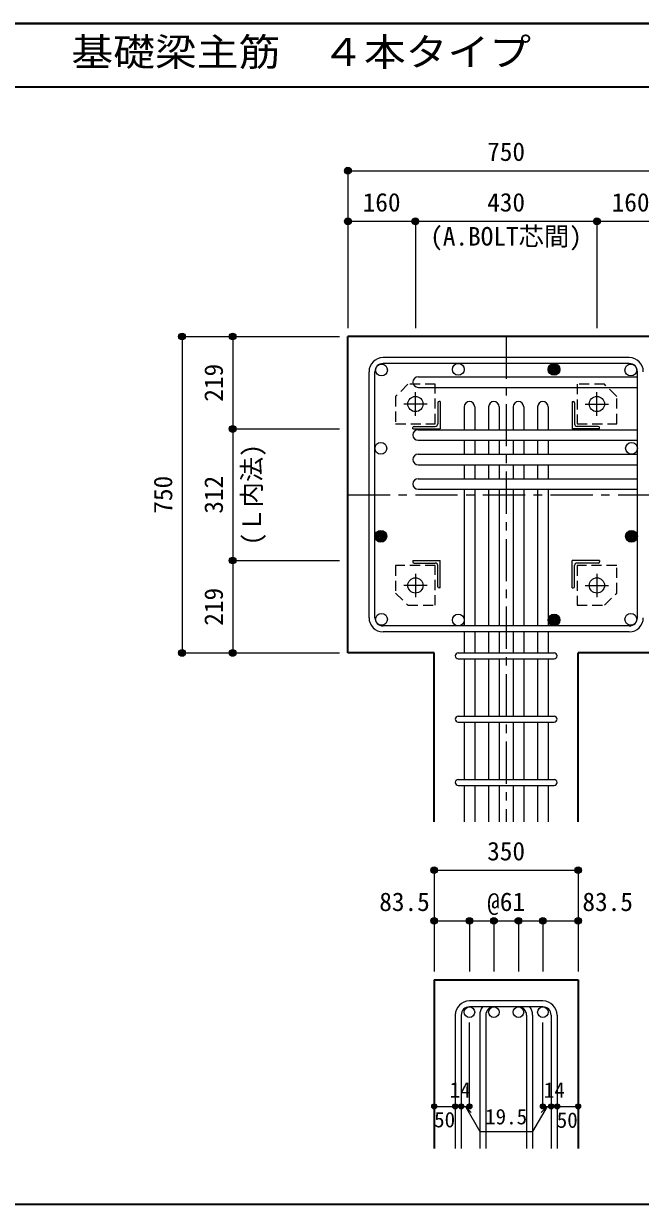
# Model space of a CAD drawing. Units: millimetres at full size, sheet at 1:20. Extents: x -3982 to 3969, y -2797 to 2801.
# Drawn here: x -665 to 796, y 2 to 2801 of the extents above; entities that cross this region are included whole.
import ezdxf
from ezdxf.enums import TextEntityAlignment as Align

# ---------------------------------------------------------------- set-up
doc = ezdxf.new("R2010")
doc.units = ezdxf.units.MM
doc.header["$LTSCALE"] = 20
doc.header["$PDMODE"] = 32
doc.header["$PDSIZE"] = 12
doc.linetypes.add('CHAIN1', pattern=[8, 5, -1, 1, -1])
doc.linetypes.add('DASHED1', pattern=[1.8, 1.2, -0.6])
for name, color, linetype, lineweight in [('6-1_躯体線', 2, 'Continuous', 35), ('6-2_A.Bolt_', 4, 'Continuous', 9), ('6-3_柱型主筋', 4, 'Continuous', 9), ('6-4_フープ', 7, 'Continuous', 18), ('6-5_梁主筋', 7, 'Continuous', 18), ('6-6_S.T.P.', 7, 'Continuous', 18), ('6-7_文字', 7, 'Continuous', 18), ('6-9', 4, 'DASHED1', 9), ('6-D_寸法', 4, 'Continuous', 9), ('F-0_枠', 6, 'Continuous', 40)]:
    doc.layers.add(name, color=color, linetype=linetype, lineweight=lineweight)
doc.styles.add('ＭＳ ゴシック', font='')
doc.styles.get('ＭＳ ゴシック').set_extended_font_data('MS Gothic')

msp = doc.modelspace()

# ---------------------------------------------------------------- linework, layer by layer
at = {"layer": '6-1_躯体線'}
for p, q in [((1253.29, 2059.12), (103.29, 2059.12)), ((103.29, 1309.12), (103.29, 2059.12)), ((307.79, 1309.12), (103.29, 1309.12)), ((307.79, 909.12), (307.79, 1309.12)), ((853.29, 1309.12), (648.79, 1309.12)), ((648.79, 909.12), (648.79, 1309.12)), ((307.79, 534.12), (307.79, 134.12)), ((307.79, 534.12), (648.79, 534.12)), ((648.79, 534.12), (648.79, 134.12))]:
    msp.add_line(p, q, dxfattribs=at)
at = {"layer": '6-2_A.Bolt_', "linetype": 'CHAIN1'}
for p, q in [((263.29, 1871.42), (263.29, 1926.92)), ((693.29, 1871.42), (693.29, 1926.92)), ((290.99, 1899.12), (235.49, 1899.12)), ((665.59, 1899.12), (721.09, 1899.12)), ((263.29, 1496.82), (263.29, 1441.32)), ((693.29, 1496.82), (693.29, 1441.32)), ((290.99, 1469.12), (235.49, 1469.12)), ((665.59, 1469.12), (721.09, 1469.12))]:
    msp.add_line(p, q, dxfattribs=at)
at = {"layer": '6-2_A.Bolt_'}
for p, q in [((322.29, 1905.12), (319.29, 1905.12)), ((322.29, 1905.12), (322.29, 1840.12)), ((634.29, 1905.12), (634.29, 1840.12)), ((634.29, 1905.12), (637.29, 1905.12)), ((316.29, 1902.12), (316.29, 1852.13)), ((640.29, 1902.12), (640.29, 1852.12)), ((257.29, 1840.12), (257.29, 1843.12)), ((257.29, 1840.12), (322.29, 1840.12)), ((260.29, 1846.12), (310.29, 1846.12)), ((699.29, 1840.12), (634.29, 1840.12)), ((696.29, 1846.12), (646.29, 1846.12)), ((699.29, 1840.12), (699.29, 1843.12)), ((257.29, 1528.12), (257.29, 1525.13)), ((257.29, 1528.12), (322.29, 1528.12)), ((260.29, 1522.13), (310.29, 1522.13)), ((316.29, 1466.12), (316.29, 1516.12)), ((322.29, 1463.12), (322.29, 1528.12)), ((699.29, 1528.12), (634.29, 1528.12)), ((634.29, 1463.12), (634.29, 1528.12)), ((640.29, 1466.12), (640.29, 1516.12)), ((696.29, 1522.12), (646.29, 1522.12)), ((699.29, 1528.12), (699.29, 1525.13)), ((322.29, 1463.12), (319.29, 1463.12)), ((634.29, 1463.12), (637.29, 1463.12))]:
    msp.add_line(p, q, dxfattribs=at)
at = {"layer": '6-2_A.Bolt_', "color": 3, "lineweight": 25}
for centre in [(263.29, 1899.12), (693.29, 1899.12), (263.29, 1469.12), (693.29, 1469.12)]:
    msp.add_circle(centre, 18, dxfattribs=at)
at = {"layer": '6-2_A.Bolt_'}
for centre, radius, start, end in [((319.29, 1902.12), 3, 90, 180), ((637.29, 1902.12), 3, 0, 90), ((310.29, 1852.13), 6, 270, 0), ((646.29, 1852.12), 6, 180, 270), ((260.29, 1843.12), 3, 90, 180), ((696.29, 1843.12), 3, 0, 90), ((260.29, 1525.13), 3, 180, 270), ((310.29, 1516.12), 6, 0, 90), ((646.29, 1516.12), 6, 90, 180), ((696.29, 1525.13), 3, 270, 0), ((319.29, 1466.12), 3, 180, 270), ((637.29, 1466.12), 3, 270, 0)]:
    msp.add_arc(centre, radius, start, end, dxfattribs=at)
at = {"layer": '6-3_柱型主筋', "color": 3, "lineweight": 25}
for centre in [(182.9, 1979.51), (364.79, 1981.12), (773.68, 1979.51), (181.29, 1794.12), (775.29, 1794.12), (182.9, 1388.74), (364.79, 1387.12), (773.68, 1388.74)]:
    msp.add_circle(centre, 14, dxfattribs=at)
at = {"layer": '6-3_柱型主筋'}
for centre, radius in [((591.79, 1981.12), 14), ((591.79, 1981.12), 12.5), ((591.79, 1981.12), 11), ((591.79, 1981.12), 9.5), ((591.79, 1981.12), 8), ((591.79, 1981.12), 6.5), ((591.79, 1981.12), 5), ((591.79, 1981.12), 3.5), ((591.79, 1981.12), 2), ((591.79, 1981.12), 0.5), ((181.29, 1585.66), 14), ((181.29, 1585.66), 12.5), ((181.29, 1585.66), 11), ((775.29, 1585.66), 14), ((775.29, 1585.66), 12.5), ((775.29, 1585.66), 11), ((181.29, 1585.66), 9.5), ((181.29, 1585.66), 8), ((181.29, 1585.66), 6.5), ((181.29, 1585.66), 5), ((181.29, 1585.66), 3.5), ((181.29, 1585.66), 2), ((181.29, 1585.66), 0.5), ((775.29, 1585.66), 9.5), ((775.29, 1585.66), 8), ((775.29, 1585.66), 6.5), ((775.29, 1585.66), 5), ((775.29, 1585.66), 3.5), ((775.29, 1585.66), 2), ((775.29, 1585.66), 0.5), ((591.79, 1387.12), 14), ((591.79, 1387.12), 12.5), ((591.79, 1387.12), 11), ((591.79, 1387.12), 9.5), ((591.79, 1387.12), 8), ((591.79, 1387.12), 6.5), ((591.79, 1387.12), 5), ((591.79, 1387.12), 3.5), ((591.79, 1387.12), 2), ((591.79, 1387.12), 0.5)]:
    msp.add_circle(centre, radius, dxfattribs=at)
at = {"layer": '6-4_フープ'}
for p, q in [((769.79, 2009.12), (186.79, 2009.12)), ((769.79, 1995.12), (186.79, 1995.12)), ((153.29, 1392.62), (153.29, 1975.62)), ((167.29, 1392.62), (167.29, 1975.62)), ((789.29, 1392.62), (789.29, 1975.62)), ((769.79, 1373.12), (186.79, 1373.12)), ((769.79, 1359.12), (186.79, 1359.12))]:
    msp.add_line(p, q, dxfattribs=at)
for centre, radius, start, end in [((186.79, 1975.62), 33.5, 90, 180), ((186.79, 1975.62), 19.5, 90, 180), ((769.79, 1975.62), 33.5, 0, 90), ((769.79, 1975.62), 19.5, 0, 90), ((186.79, 1392.62), 33.5, 180, 270), ((186.79, 1392.62), 19.5, 180, 270), ((769.79, 1392.62), 33.5, 270, 0), ((769.79, 1392.62), 19.5, 270, 0)]:
    msp.add_arc(centre, radius, start, end, dxfattribs=at)
at = {"layer": '6-5_梁主筋'}
for p, q in [((269.79, 1963.51), (789.29, 1963.51)), ((269.79, 1938.51), (789.29, 1938.51)), ((378.79, 1892.62), (378.79, 1838.12)), ((403.79, 1892.62), (403.79, 1838.12)), ((436.79, 1892.62), (436.79, 1838.12)), ((461.79, 1892.62), (461.79, 1838.12)), ((494.79, 1892.62), (494.79, 1838.12)), ((519.79, 1892.62), (519.79, 1838.12)), ((552.79, 1892.62), (552.79, 1838.12)), ((577.79, 1892.62), (577.79, 1838.12)), ((269.79, 1838.12), (789.29, 1838.12)), ((269.79, 1813.12), (789.29, 1813.12)), ((378.79, 1813.12), (378.79, 1780.12)), ((403.79, 1813.12), (403.79, 1780.12)), ((436.79, 1813.12), (436.79, 1780.12)), ((461.79, 1813.12), (461.79, 1780.12)), ((494.79, 1813.12), (494.79, 1780.12)), ((519.79, 1813.12), (519.79, 1780.12)), ((552.79, 1813.12), (552.79, 1780.12)), ((577.79, 1813.12), (577.79, 1780.12)), ((269.79, 1780.12), (789.29, 1780.12)), ((269.79, 1755.12), (789.29, 1755.12)), ((378.79, 1755.12), (378.79, 1722.12)), ((403.79, 1755.12), (403.79, 1722.12)), ((436.79, 1755.12), (436.79, 1722.12)), ((461.79, 1755.12), (461.79, 1722.12)), ((494.79, 1755.12), (494.79, 1722.12)), ((519.79, 1755.12), (519.79, 1722.12)), ((552.79, 1755.12), (552.79, 1722.12)), ((577.79, 1755.12), (577.79, 1722.12)), ((269.79, 1722.12), (789.29, 1722.12)), ((269.79, 1697.12), (789.29, 1697.12)), ((378.79, 1697.12), (378.79, 1373.12)), ((403.79, 1697.12), (403.79, 1373.12)), ((436.79, 1697.12), (436.79, 1373.12)), ((461.79, 1697.12), (461.79, 1373.12)), ((494.79, 1697.12), (494.79, 1373.12)), ((519.79, 1697.12), (519.79, 1373.12)), ((552.79, 1697.12), (552.79, 1373.12)), ((577.79, 1697.12), (577.79, 1373.12)), ((378.79, 1359.12), (378.79, 1309.12)), ((403.79, 1359.12), (403.79, 1309.12)), ((436.79, 1359.12), (436.79, 1309.12)), ((461.79, 1359.12), (461.79, 1309.12)), ((494.79, 1359.12), (494.79, 1309.12)), ((519.79, 1359.12), (519.79, 1309.12)), ((552.79, 1359.12), (552.79, 1309.12)), ((577.79, 1359.12), (577.79, 1309.12)), ((378.79, 1295.12), (378.79, 1159.12)), ((403.79, 1295.12), (403.79, 1159.12)), ((436.79, 1295.12), (436.79, 1159.12)), ((461.79, 1295.12), (461.79, 1159.12)), ((494.79, 1295.12), (494.79, 1159.12)), ((519.79, 1295.12), (519.79, 1159.12)), ((552.79, 1295.12), (552.79, 1159.12)), ((577.79, 1295.12), (577.79, 1159.12)), ((378.79, 1145.12), (378.79, 1009.12)), ((403.79, 1145.12), (403.79, 1009.12)), ((436.79, 1145.12), (436.79, 1009.12)), ((461.79, 1145.12), (461.79, 1009.12)), ((494.79, 1145.12), (494.79, 1009.12)), ((519.79, 1145.12), (519.79, 1009.12)), ((552.79, 1145.12), (552.79, 1009.12)), ((577.79, 1145.12), (577.79, 1009.12)), ((378.79, 995.12), (378.79, 909.12)), ((403.79, 995.12), (403.79, 909.12)), ((436.79, 995.12), (436.79, 909.12)), ((461.79, 995.12), (461.79, 909.12)), ((494.79, 995.12), (494.79, 909.12)), ((519.79, 995.12), (519.79, 909.12)), ((552.79, 995.12), (552.79, 909.12)), ((577.79, 995.12), (577.79, 909.12))]:
    msp.add_line(p, q, dxfattribs=at)
at = {"layer": '6-5_梁主筋', "color": 3, "lineweight": 25}
for centre in [(391.29, 457.62), (449.29, 457.62), (507.29, 457.62), (565.29, 457.62)]:
    msp.add_circle(centre, 12.5, dxfattribs=at)
at = {"layer": '6-5_梁主筋'}
for centre, start, end in [((269.79, 1951.01), 90, 180), ((269.79, 1951.01), 180, 270), ((391.29, 1892.62), 90, 180), ((391.29, 1892.62), 0, 90), ((449.29, 1892.62), 90, 180), ((449.29, 1892.62), 0, 90), ((507.29, 1892.62), 90, 180), ((507.29, 1892.62), 0, 90), ((565.29, 1892.62), 90, 180), ((565.29, 1892.62), 0, 90), ((269.79, 1825.62), 90, 180), ((269.79, 1825.62), 180, 270), ((269.79, 1767.62), 90, 180), ((269.79, 1767.62), 180, 270), ((269.79, 1709.62), 90, 180), ((269.79, 1709.62), 180, 270)]:
    msp.add_arc(centre, 12.5, start, end, dxfattribs=at)
at = {"layer": '6-6_S.T.P.'}
for p, q in [((364.79, 1309.12), (591.79, 1309.12)), ((364.79, 1295.12), (591.79, 1295.12)), ((364.79, 1159.12), (591.79, 1159.12)), ((364.79, 1145.12), (591.79, 1145.12)), ((364.79, 1009.12), (591.79, 1009.12)), ((364.79, 995.12), (591.79, 995.12)), ((565.29, 484.12), (391.29, 484.12)), ((357.79, 450.62), (357.79, 134.12)), ((371.79, 450.62), (371.79, 134.12)), ((565.29, 470.12), (391.29, 470.12)), ((415.79, 450.62), (415.79, 134.12)), ((429.79, 450.62), (429.79, 134.12)), ((526.79, 450.62), (526.79, 134.12)), ((540.79, 450.62), (540.79, 134.12)), ((584.79, 450.62), (584.79, 134.12)), ((598.79, 450.62), (598.79, 134.12))]:
    msp.add_line(p, q, dxfattribs=at)
for centre, radius, start, end in [((364.79, 1302.12), 7, 90, 270), ((364.79, 1302.12), 7, 90, 270), ((364.79, 1302.12), 7, 90, 270), ((364.79, 1302.12), 7, 90, 270), ((591.79, 1302.12), 7, 270, 90), ((591.79, 1302.12), 7, 270, 90), ((591.79, 1302.12), 7, 270, 90), ((591.79, 1302.12), 7, 270, 90), ((364.79, 1152.12), 7, 90, 270), ((591.79, 1152.12), 7, 270, 90), ((364.79, 1002.12), 7, 90, 270), ((591.79, 1002.12), 7, 270, 90), ((391.29, 450.62), 33.5, 90, 180), ((565.29, 450.62), 33.5, 0, 90), ((391.29, 450.62), 19.5, 90, 180), ((449.29, 450.62), 33.5, 144.40235, 180), ((449.29, 450.62), 19.5, 90, 180), ((507.29, 450.62), 19.5, 0, 90), ((507.29, 450.62), 33.5, 0, 35.59765), ((565.29, 450.62), 19.5, 0, 90)]:
    msp.add_arc(centre, radius, start, end, dxfattribs=at)
at = {"layer": '6-9'}
for points in [[(310.29, 1852.13), (310.29, 1946.12), (245.29, 1946.12), (216.29, 1917.12), (216.29, 1852.13)], [(646.29, 1852.12), (740.29, 1852.12), (740.29, 1917.12), (711.29, 1946.12), (646.29, 1946.12)], [(310.29, 1516.12), (216.29, 1516.12), (216.29, 1451.12), (245.29, 1422.12), (310.29, 1422.12)], [(646.29, 1516.12), (646.29, 1422.12), (711.29, 1422.12), (740.29, 1451.12), (740.29, 1516.12)]]:
    msp.add_lwpolyline(points, close=True, dxfattribs=at)
at = {"layer": '6-D_寸法'}
for p, q in [((103.29, 2452.15), (853.29, 2452.15)), ((103.29, 2332.15), (263.29, 2332.15)), ((263.29, 2332.15), (263.29, 2079.12)), ((263.29, 2332.15), (693.29, 2332.15)), ((693.29, 2332.15), (693.29, 2079.12)), ((693.29, 2332.15), (853.29, 2332.15)), ((-289.74, 2059.12), (-169.74, 2059.12)), ((-289.74, 2059.12), (-289.74, 1309.12)), ((-169.74, 2059.12), (83.29, 2059.12)), ((-169.74, 2059.12), (-169.74, 1840.12)), ((-169.74, 1840.12), (83.29, 1840.12)), ((-169.74, 1840.12), (-169.74, 1528.12)), ((-169.74, 1528.12), (83.29, 1528.12)), ((-169.74, 1528.12), (-169.74, 1309.12)), ((307.79, 794.12), (648.79, 794.12)), ((648.79, 794.12), (648.79, 674.12)), ((307.79, 674.12), (307.79, 554.12)), ((391.29, 674.12), (391.29, 554.12)), ((449.29, 674.12), (449.29, 554.12)), ((507.29, 674.12), (507.29, 554.12)), ((565.29, 674.12), (565.29, 554.12)), ((648.79, 674.12), (648.79, 554.12)), ((391.29, 234.12), (391.29, 433.45)), ((565.29, 234.12), (565.29, 433.45)), ((307.79, 234.12), (357.79, 234.12)), ((357.79, 234.12), (391.29, 234.12)), ((381.54, 234.12), (395.68, 219.98)), ((381.54, 234.12), (415.76, 174.85)), ((575.04, 234.12), (540.82, 174.85)), ((575.04, 234.12), (560.9, 219.98)), ((565.29, 234.12), (648.79, 234.12)), ((584.79, 234.12), (598.79, 234.12)), ((415.76, 174.85), (540.82, 174.85))]:
    msp.add_line(p, q, dxfattribs=at)
at = {"layer": '6-D_寸法', "linetype": 'CHAIN1'}
for p, q in [((478.29, 2059.12), (478.29, 909.12)), ((103.29, 1684.12), (853.29, 1684.12))]:
    msp.add_line(p, q, dxfattribs=at)
at = {"layer": '6-D_寸法'}
for points in [[(103.29, 2452.15), (103.29, 2332.15), (103.29, 2079.12)], [(-289.74, 1309.12), (-169.74, 1309.12), (83.29, 1309.12)], [(307.79, 794.12), (307.79, 674.12), (391.29, 674.12)], [(391.29, 674.12), (449.29, 674.12), (648.79, 674.12)]]:
    msp.add_lwpolyline(points, dxfattribs=at)
for centre, radius in [((103.29, 2452.15), 8), ((103.29, 2452.15), 7.2), ((103.29, 2452.15), 6.4), ((103.29, 2452.15), 5.6), ((103.29, 2452.15), 4.8), ((103.29, 2452.15), 4), ((103.29, 2452.15), 3.2), ((103.29, 2452.15), 2.4), ((103.29, 2452.15), 1.6), ((103.29, 2452.15), 0.8), ((103.29, 2332.15), 8), ((103.29, 2332.15), 7.2), ((103.29, 2332.15), 6.4), ((103.29, 2332.15), 5.6), ((103.29, 2332.15), 4.8), ((103.29, 2332.15), 4), ((103.29, 2332.15), 3.2), ((103.29, 2332.15), 2.4), ((103.29, 2332.15), 1.6), ((103.29, 2332.15), 0.8), ((263.29, 2332.15), 8), ((263.29, 2332.15), 7.2), ((263.29, 2332.15), 6.4), ((263.29, 2332.15), 5.6), ((263.29, 2332.15), 4.8), ((263.29, 2332.15), 4), ((263.29, 2332.15), 3.2), ((263.29, 2332.15), 2.4), ((263.29, 2332.15), 1.6), ((263.29, 2332.15), 0.8), ((693.29, 2332.15), 8), ((693.29, 2332.15), 7.2), ((693.29, 2332.15), 6.4), ((693.29, 2332.15), 5.6), ((693.29, 2332.15), 4.8), ((693.29, 2332.15), 4), ((693.29, 2332.15), 3.2), ((693.29, 2332.15), 2.4), ((693.29, 2332.15), 1.6), ((693.29, 2332.15), 0.8), ((-289.74, 2059.12), 8), ((-289.74, 2059.12), 7.2), ((-289.74, 2059.12), 6.4), ((-289.74, 2059.12), 5.6), ((-289.74, 2059.12), 4.8), ((-289.74, 2059.12), 4), ((-289.74, 2059.12), 3.2), ((-289.74, 2059.12), 2.4), ((-289.74, 2059.12), 1.6), ((-289.74, 2059.12), 0.8), ((-169.74, 2059.12), 8), ((-169.74, 2059.12), 7.2), ((-169.74, 2059.12), 6.4), ((-169.74, 2059.12), 5.6), ((-169.74, 2059.12), 4.8), ((-169.74, 2059.12), 4), ((-169.74, 2059.12), 3.2), ((-169.74, 2059.12), 2.4), ((-169.74, 2059.12), 1.6), ((-169.74, 2059.12), 0.8), ((-169.74, 1840.12), 8), ((-169.74, 1840.12), 7.2), ((-169.74, 1840.12), 6.4), ((-169.74, 1840.12), 5.6), ((-169.74, 1840.12), 4.8), ((-169.74, 1840.12), 4), ((-169.74, 1840.12), 3.2), ((-169.74, 1840.12), 2.4), ((-169.74, 1840.12), 1.6), ((-169.74, 1840.12), 0.8), ((-169.74, 1528.12), 8), ((-169.74, 1528.12), 7.2), ((-169.74, 1528.12), 6.4), ((-169.74, 1528.12), 5.6), ((-169.74, 1528.12), 4.8), ((-169.74, 1528.12), 4), ((-169.74, 1528.12), 3.2), ((-169.74, 1528.12), 2.4), ((-169.74, 1528.12), 1.6), ((-169.74, 1528.12), 0.8), ((-289.74, 1309.12), 8), ((-289.74, 1309.12), 7.2), ((-289.74, 1309.12), 6.4), ((-169.74, 1309.12), 8), ((-169.74, 1309.12), 7.2), ((-169.74, 1309.12), 6.4), ((-289.74, 1309.12), 5.6), ((-289.74, 1309.12), 4.8), ((-289.74, 1309.12), 4), ((-289.74, 1309.12), 3.2), ((-289.74, 1309.12), 2.4), ((-289.74, 1309.12), 1.6), ((-289.74, 1309.12), 0.8), ((-169.74, 1309.12), 5.6), ((-169.74, 1309.12), 4.8), ((-169.74, 1309.12), 4), ((-169.74, 1309.12), 3.2), ((-169.74, 1309.12), 2.4), ((-169.74, 1309.12), 1.6), ((-169.74, 1309.12), 0.8), ((307.79, 794.12), 8), ((307.79, 794.12), 7.2), ((307.79, 794.12), 6.4), ((307.79, 794.12), 5.6), ((307.79, 794.12), 4.8), ((307.79, 794.12), 4), ((307.79, 794.12), 3.2), ((307.79, 794.12), 2.4), ((307.79, 794.12), 1.6), ((307.79, 794.12), 0.8), ((648.79, 794.12), 8), ((648.79, 794.12), 7.2), ((648.79, 794.12), 6.4), ((648.79, 794.12), 5.6), ((648.79, 794.12), 4.8), ((648.79, 794.12), 4), ((648.79, 794.12), 3.2), ((648.79, 794.12), 2.4), ((648.79, 794.12), 1.6), ((648.79, 794.12), 0.8), ((307.79, 674.12), 8), ((307.79, 674.12), 7.2), ((307.79, 674.12), 6.4), ((307.79, 674.12), 5.6), ((307.79, 674.12), 4.8), ((307.79, 674.12), 4), ((307.79, 674.12), 3.2), ((307.79, 674.12), 2.4), ((307.79, 674.12), 1.6), ((307.79, 674.12), 0.8), ((391.29, 674.12), 8), ((391.29, 674.12), 7.2), ((391.29, 674.12), 6.4), ((391.29, 674.12), 5.6), ((391.29, 674.12), 4.8), ((391.29, 674.12), 4), ((391.29, 674.12), 3.2), ((391.29, 674.12), 2.4), ((391.29, 674.12), 1.6), ((391.29, 674.12), 0.8), ((449.29, 674.12), 8), ((449.29, 674.12), 7.2), ((449.29, 674.12), 6.4), ((449.29, 674.12), 5.6), ((449.29, 674.12), 4.8), ((449.29, 674.12), 4), ((449.29, 674.12), 3.2), ((449.29, 674.12), 2.4), ((449.29, 674.12), 1.6), ((449.29, 674.12), 0.8), ((507.29, 674.12), 8), ((507.29, 674.12), 7.2), ((507.29, 674.12), 6.4), ((507.29, 674.12), 5.6), ((507.29, 674.12), 4.8), ((507.29, 674.12), 4), ((507.29, 674.12), 3.2), ((507.29, 674.12), 2.4), ((507.29, 674.12), 1.6), ((507.29, 674.12), 0.8), ((565.29, 674.12), 8), ((565.29, 674.12), 7.2), ((565.29, 674.12), 6.4), ((565.29, 674.12), 5.6), ((565.29, 674.12), 4.8), ((565.29, 674.12), 4), ((565.29, 674.12), 3.2), ((565.29, 674.12), 2.4), ((565.29, 674.12), 1.6), ((565.29, 674.12), 0.8), ((648.79, 674.12), 8), ((648.79, 674.12), 7.2), ((648.79, 674.12), 6.4), ((648.79, 674.12), 5.6), ((648.79, 674.12), 4.8), ((648.79, 674.12), 4), ((648.79, 674.12), 3.2), ((648.79, 674.12), 2.4), ((648.79, 674.12), 1.6), ((648.79, 674.12), 0.8), ((307.79, 234.12), 4), ((307.79, 234.12), 3.6), ((307.79, 234.12), 3.2), ((307.79, 234.12), 2.8), ((307.79, 234.12), 2.4), ((307.79, 234.12), 2), ((307.79, 234.12), 1.6), ((307.79, 234.12), 1.2), ((307.79, 234.12), 0.8), ((307.79, 234.12), 0.4), ((357.79, 234.12), 4), ((357.79, 234.12), 3.6), ((357.79, 234.12), 3.2), ((357.79, 234.12), 2.8), ((357.79, 234.12), 2.4), ((357.79, 234.12), 2), ((357.79, 234.12), 1.6), ((357.79, 234.12), 1.2), ((357.79, 234.12), 0.8), ((357.79, 234.12), 0.4), ((371.79, 234.12), 4), ((371.79, 234.12), 3.6), ((371.79, 234.12), 3.2), ((371.79, 234.12), 2.8), ((371.79, 234.12), 2.4), ((371.79, 234.12), 2), ((371.79, 234.12), 1.6), ((371.79, 234.12), 1.2), ((371.79, 234.12), 0.8), ((371.79, 234.12), 0.4), ((391.29, 234.12), 4), ((391.29, 234.12), 3.6), ((391.29, 234.12), 3.2), ((391.29, 234.12), 2.8), ((391.29, 234.12), 2.4), ((391.29, 234.12), 2), ((391.29, 234.12), 1.6), ((391.29, 234.12), 1.2), ((391.29, 234.12), 0.8), ((391.29, 234.12), 0.4), ((565.29, 234.12), 4), ((565.29, 234.12), 3.6), ((565.29, 234.12), 3.2), ((565.29, 234.12), 2.8), ((565.29, 234.12), 2.4), ((565.29, 234.12), 2), ((565.29, 234.12), 1.6), ((565.29, 234.12), 1.2), ((565.29, 234.12), 0.8), ((565.29, 234.12), 0.4), ((584.79, 234.12), 4), ((584.79, 234.12), 3.6), ((584.79, 234.12), 3.2), ((584.79, 234.12), 2.8), ((584.79, 234.12), 2.4), ((584.79, 234.12), 2), ((584.79, 234.12), 1.6), ((584.79, 234.12), 1.2), ((584.79, 234.12), 0.8), ((584.79, 234.12), 0.4), ((598.79, 234.12), 4), ((598.79, 234.12), 3.6), ((598.79, 234.12), 3.2), ((598.79, 234.12), 2.8), ((598.79, 234.12), 2.4), ((598.79, 234.12), 2), ((598.79, 234.12), 1.6), ((598.79, 234.12), 1.2), ((598.79, 234.12), 0.8), ((598.79, 234.12), 0.4), ((648.79, 234.12), 4), ((648.79, 234.12), 3.6), ((648.79, 234.12), 3.2), ((648.79, 234.12), 2.8), ((648.79, 234.12), 2.4), ((648.79, 234.12), 2), ((648.79, 234.12), 1.6), ((648.79, 234.12), 1.2), ((648.79, 234.12), 0.8), ((648.79, 234.12), 0.4)]:
    msp.add_circle(centre, radius, dxfattribs=at)
at = {"layer": '6-D_寸法', "color": 7}
for p in [(103.29, 2452.15), (103.29, 2332.15), (263.29, 2332.15), (693.29, 2332.15), (-289.74, 2059.12), (-169.74, 2059.12), (-169.74, 1840.12), (-169.74, 1528.12), (-289.74, 1309.12), (-169.74, 1309.12), (307.79, 794.12), (648.79, 794.12), (307.79, 674.12), (391.29, 674.12), (449.29, 674.12), (507.29, 674.12), (565.29, 674.12), (648.79, 674.12), (307.79, 234.12), (357.79, 234.12), (371.79, 234.12), (391.29, 234.12), (565.29, 234.12), (584.79, 234.12), (598.79, 234.12), (648.79, 234.12)]:
    msp.add_point(p, dxfattribs=at)
at = {"layer": 'F-0_枠'}
msp.add_line((-3981.92, 2800.77), (3969.4, 2800.77), dxfattribs=at)
at = {"layer": 'F-0_枠', "color": 2, "lineweight": 35}
for p, q in [((-3981.92, 2650.77), (2482.4, 2650.77)), ((2482.4, 1.97), (-3981.92, 1.97))]:
    msp.add_line(p, q, dxfattribs=at)

# ---------------------------------------------------------------- texts
at = {"layer": '6-7_文字', "color": 2, "style": 'ＭＳ ゴシック', "width": 1.1}
msp.add_text('\u3000\u3000基礎梁主筋\u3000４本タイプ', height=65.98, dxfattribs=at).set_placement((-749.76, 2680.77), align=Align.BOTTOM_LEFT)
at = {"layer": '6-D_寸法', "style": 'ＭＳ ゴシック'}
for s, height, p in [('750', 43.99, (433.29, 2462.15)), ('160', 43.99, (138.29, 2342.15)), ('430', 43.99, (433.29, 2342.15)), ('160', 43.99, (728.29, 2342.15)), ('(A.BOLT芯間)', 43.99, (298.29, 2261.42)), ('350', 43.99, (433.29, 804.12)), ('83.5', 43.99, (177.61, 684.12)), ('@61', 43.99, (433.29, 684.12)), ('83.5', 43.99, (658.97, 684.12)), ('14', 36.66, (344.48, 244.2)), ('14', 36.66, (567.32, 243.55)), ('19.5', 36.66, (428.29, 180.65)), ('50', 36.66, (307.5, 173.56)), ('50', 36.66, (598.04, 172.55))]:
    msp.add_text(s, height=height, dxfattribs=at).set_placement(p, align=Align.BOTTOM_LEFT)
for s, p in [('219', (-179.74, 1904.62)), ('(Ｌ内法)', (-89.52, 1564.12)), ('750', (-299.74, 1639.12)), ('312', (-179.74, 1639.12)), ('219', (-179.74, 1373.62))]:
    msp.add_text(s, height=43.99, rotation=90, dxfattribs=at).set_placement(p, align=Align.BOTTOM_LEFT)

doc.saveas('drawing.dxf')
